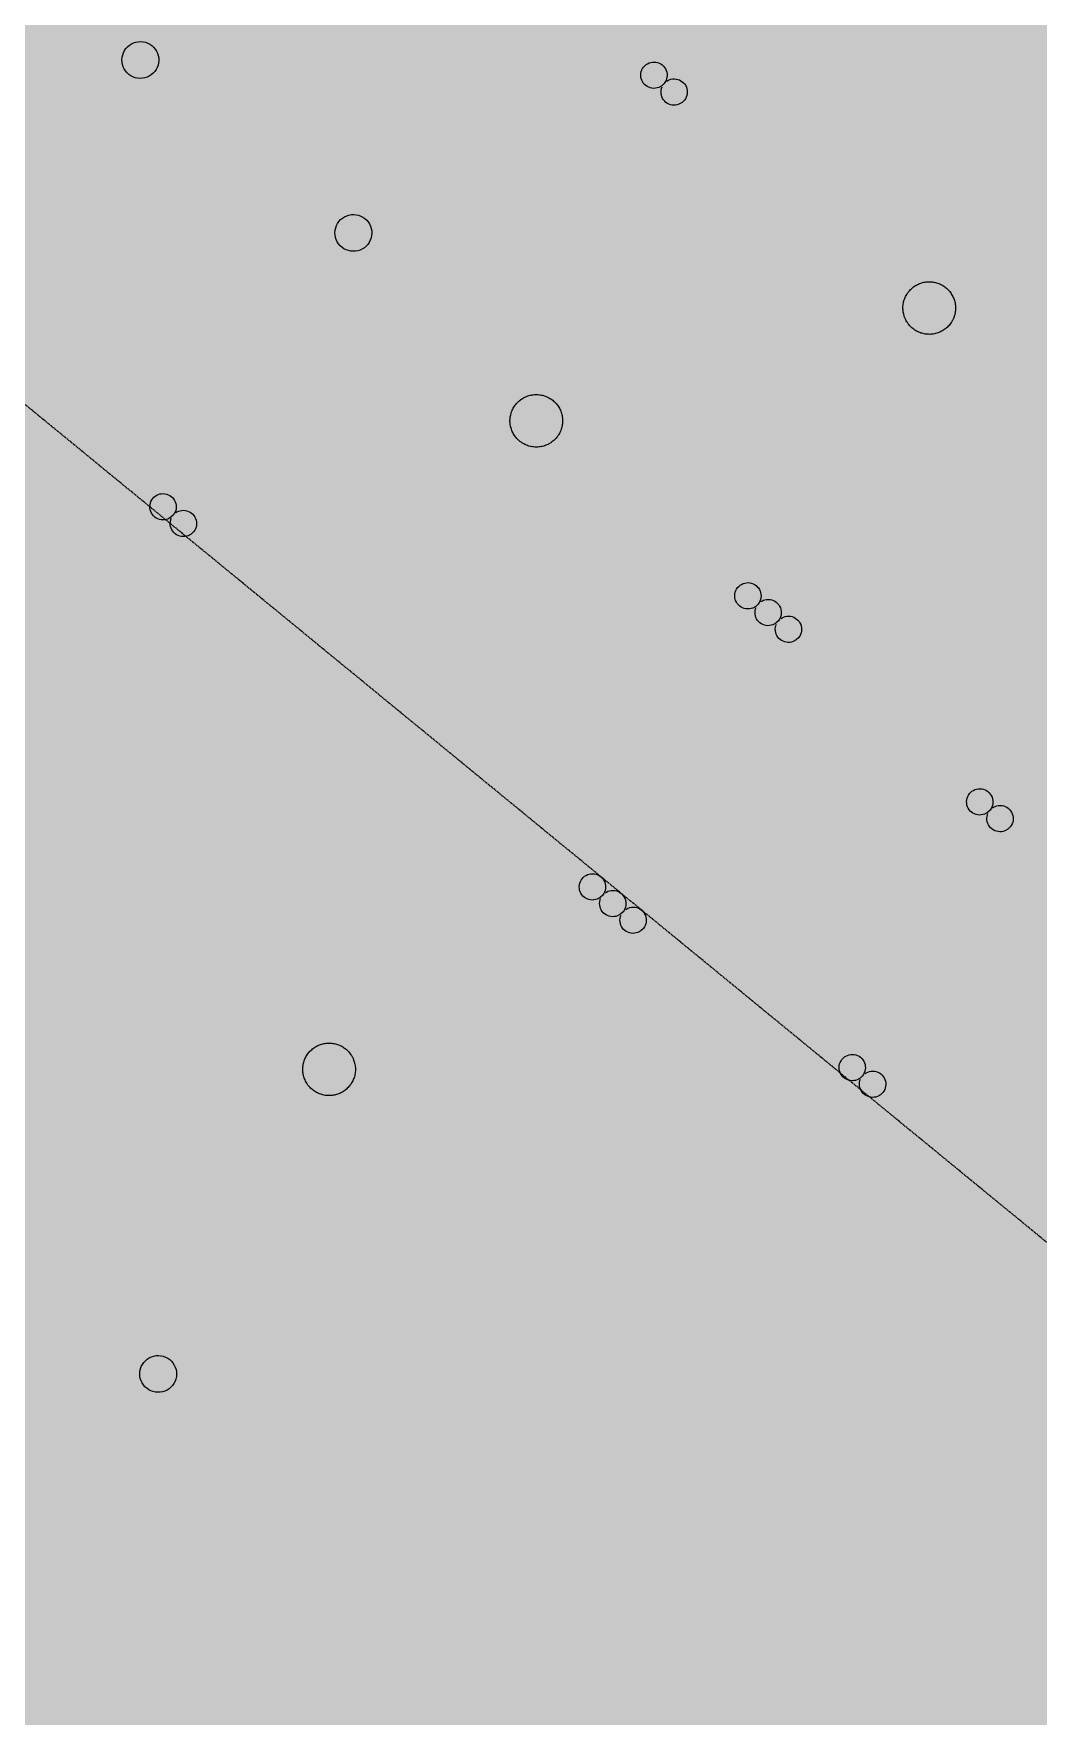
# Model space of a CAD drawing. Header units: millimetres. Extents: x -100577 to 287200, y -212120 to 238461.
# Drawn here: x 53985 to 55893, y 28818 to 32017 of the extents above; entities that cross this region are included whole.
import ezdxf

# ---------------------------------------------------------------- set-up
doc = ezdxf.new("R2010")
doc.units = ezdxf.units.MM
doc.linetypes.add('DASHDOT', pattern=[3.556, 2.54, -0.508, 0, -0.508])
for name, color, linetype, lineweight in [('02_切断（家具）', 8, 'Continuous', 18), ('06_部屋の色', 8, 'Continuous', 0), ('11_見えがかり（家具）', 8, 'Continuous', 9), ('40_通り芯', 1, 'DASHDOT', 9)]:
    doc.layers.add(name, color=color, linetype=linetype, lineweight=lineweight)

msp = doc.modelspace()

# ---------------------------------------------------------------- hatches: boundary and pattern name
at = {"layer": '02_切断（家具）'}
for points in [[(55727.9, 31467.7), (55726.5, 31465.8), (55725.3, 31464.2), (55723.8, 31462.4), (55722.5, 31460.9), (55720.8, 31459.3), (55719.3, 31457.9), (55717.5, 31456.4), (55715.9, 31455.1), (55714, 31453.8), (55712.3, 31452.7), (55710.2, 31451.5), (55708.5, 31450.6), (55706.3, 31449.6), (55704.5, 31448.8), (55702.3, 31448), (55700.4, 31447.4), (55698.1, 31446.8), (55696.2, 31446.3), (55693.8, 31446), (55691.9, 31445.6), (55689.5, 31445.5), (55687.5, 31445.3), (55685.1, 31445.4), (55683.1, 31445.4), (55680.8, 31445.7), (55678.8, 31445.9), (55676.5, 31446.3), (55674.5, 31446.7), (55672.2, 31447.4), (55670.3, 31447.9), (55668.1, 31448.8), (55666.3, 31449.5), (55664.1, 31450.5), (55662.3, 31451.4), (55660.3, 31452.6), (55658.6, 31453.6), (55656.7, 31455), (55655.1, 31456.2), (55653.3, 31457.8), (55651.8, 31459.1), (55650.1, 31460.8), (55648.8, 31462.2), (55647.3, 31464), (55646, 31465.6), (55644.7, 31467.6), (55643.6, 31469.2), (55642.4, 31471.3), (55641.5, 31473), (55640.5, 31475.2), (55639.7, 31477), (55638.9, 31479.2), (55638.3, 31481.1), (55637.7, 31483.4), (55637.2, 31485.4), (55636.8, 31487.7), (55636.5, 31489.7), (55636.4, 31492), (55636.2, 31494), (55636.3, 31496.4), (55636.3, 31498.4), (55636.5, 31500.7), (55636.7, 31502.7), (55637.2, 31505), (55637.6, 31507), (55638.2, 31509.3), (55638.8, 31511.2), (55639.6, 31513.4), (55640.3, 31515.3), (55641.4, 31517.4), (55642.3, 31519.2), (55643.5, 31521.2), (55644.5, 31522.9), (55645.9, 31524.8), (55647.1, 31526.4), (55648.6, 31528.2), (55649.9, 31529.7), (55651.6, 31531.4), (55653.1, 31532.8), (55654.9, 31534.3), (55656.5, 31535.5), (55658.4, 31536.8), (55660.1, 31538), (55662.2, 31539.1), (55663.9, 31540.1), (55666.1, 31541), (55667.9, 31541.8), (55670.1, 31542.6), (55672, 31543.3), (55674.3, 31543.8), (55676.2, 31544.3), (55678.6, 31544.7), (55680.5, 31545), (55682.9, 31545.2), (55684.9, 31545.3), (55687.3, 31545.3), (55689.3, 31545.2), (55691.6, 31545), (55693.6, 31544.8), (55695.9, 31544.3), (55697.9, 31543.9), (55700.2, 31543.3), (55702.1, 31542.7), (55704.3, 31541.9), (55706.1, 31541.2), (55708.3, 31540.1), (55710.1, 31539.3), (55712.1, 31538), (55713.8, 31537), (55715.7, 31535.6), (55717.3, 31534.5), (55719.1, 31532.9), (55720.6, 31531.6), (55722.3, 31529.9), (55723.6, 31528.5), (55725.1, 31526.6), (55726.4, 31525.1), (55727.7, 31523.1), (55728.8, 31521.4), (55730, 31519.4), (55730.9, 31517.6), (55731.9, 31515.5), (55732.7, 31513.6), (55733.5, 31511.4), (55734.1, 31509.5), (55734.7, 31507.2), (55735.2, 31505.3), (55735.6, 31502.9), (55735.9, 31501), (55736, 31498.6), (55736.2, 31496.6), (55736.1, 31494.3), (55736.1, 31492.3), (55735.9, 31489.9), (55735.7, 31487.9), (55735.2, 31485.6), (55734.8, 31483.6), (55734.2, 31481.4), (55733.6, 31479.5), (55732.8, 31477.2), (55732.1, 31475.4), (55731, 31473.2), (55730.1, 31471.5), (55728.9, 31469.4)], [(54981.4, 31253.4), (54979.9, 31251.4), (54978.8, 31249.8), (54977.2, 31248), (54975.9, 31246.5), (54974.2, 31244.9), (54972.8, 31243.5), (54970.9, 31242), (54969.4, 31240.8), (54967.4, 31239.4), (54965.8, 31238.3), (54963.7, 31237.2), (54962, 31236.2), (54959.8, 31235.2), (54958, 31234.4), (54955.7, 31233.6), (54953.9, 31233), (54951.5, 31232.4), (54949.6, 31232), (54947.3, 31231.6), (54945.3, 31231.3), (54942.9, 31231.1), (54941, 31231), (54938.6, 31231), (54936.6, 31231), (54934.2, 31231.3), (54932.3, 31231.5), (54929.9, 31232), (54928, 31232.3), (54925.7, 31233), (54923.8, 31233.5), (54921.6, 31234.4), (54919.7, 31235.1), (54917.6, 31236.1), (54915.8, 31237), (54913.7, 31238.2), (54912.1, 31239.3), (54910.1, 31240.7), (54908.5, 31241.8), (54906.7, 31243.4), (54905.2, 31244.7), (54903.6, 31246.4), (54902.2, 31247.8), (54900.7, 31249.7), (54899.5, 31251.2), (54898.1, 31253.2), (54897, 31254.8), (54895.9, 31256.9), (54894.9, 31258.6), (54893.9, 31260.8), (54893.1, 31262.6), (54892.4, 31264.9), (54891.7, 31266.7), (54891.1, 31269.1), (54890.7, 31271), (54890.3, 31273.4), (54890, 31275.3), (54889.8, 31277.7), (54889.7, 31279.6), (54889.7, 31282), (54889.8, 31284), (54890, 31286.4), (54890.2, 31288.3), (54890.7, 31290.7), (54891, 31292.6), (54891.7, 31294.9), (54892.2, 31296.8), (54893.1, 31299.1), (54893.8, 31300.9), (54894.9, 31303), (54895.7, 31304.8), (54897, 31306.9), (54898, 31308.5), (54899.4, 31310.5), (54900.5, 31312.1), (54902.1, 31313.9), (54903.4, 31315.4), (54905.1, 31317), (54906.5, 31318.4), (54908.4, 31319.9), (54909.9, 31321.1), (54911.9, 31322.5), (54913.5, 31323.6), (54915.6, 31324.7), (54917.3, 31325.7), (54919.5, 31326.7), (54921.3, 31327.5), (54923.6, 31328.3), (54925.5, 31328.9), (54927.8, 31329.5), (54929.7, 31329.9), (54932.1, 31330.3), (54934, 31330.6), (54936.4, 31330.8), (54938.3, 31330.9), (54940.8, 31330.9), (54942.7, 31330.9), (54945.1, 31330.6), (54947.1, 31330.4), (54949.4, 31329.9), (54951.3, 31329.6), (54953.6, 31328.9), (54955.5, 31328.4), (54957.8, 31327.5), (54959.6, 31326.8), (54961.8, 31325.7), (54963.5, 31324.9), (54965.6, 31323.7), (54967.3, 31322.6), (54969.2, 31321.2), (54970.8, 31320.1), (54972.6, 31318.5), (54974.1, 31317.2), (54975.7, 31315.5), (54977.1, 31314.1), (54978.6, 31312.2), (54979.9, 31310.7), (54981.2, 31308.7), (54982.3, 31307.1), (54983.5, 31305), (54984.4, 31303.3), (54985.4, 31301.1), (54986.2, 31299.3), (54987, 31297), (54987.6, 31295.2), (54988.2, 31292.8), (54988.7, 31290.9), (54989, 31288.6), (54989.3, 31286.6), (54989.5, 31284.2), (54989.6, 31282.3), (54989.6, 31279.9), (54989.6, 31277.9), (54989.3, 31275.5), (54989.1, 31273.6), (54988.7, 31271.2), (54988.3, 31269.3), (54987.6, 31267), (54987.1, 31265.1), (54986.2, 31262.8), (54985.5, 31261), (54984.5, 31258.9), (54983.6, 31257.1), (54982.4, 31255)], [(54587.7, 30020.5), (54586.3, 30018.6), (54585.1, 30017), (54583.6, 30015.2), (54582.3, 30013.7), (54580.6, 30012), (54579.1, 30010.6), (54577.3, 30009.1), (54575.7, 30007.9), (54573.8, 30006.6), (54572.1, 30005.5), (54570.1, 30004.3), (54568.3, 30003.3), (54566.1, 30002.4), (54564.3, 30001.6), (54562.1, 30000.8), (54560.2, 30000.1), (54557.9, 29999.6), (54556, 29999.1), (54553.6, 29998.7), (54551.7, 29998.4), (54549.3, 29998.2), (54547.3, 29998.1), (54544.9, 29998.1), (54543, 29998.2), (54540.6, 29998.4), (54538.6, 29998.6), (54536.3, 29999.1), (54534.3, 29999.5), (54532.1, 30000.1), (54530.1, 30000.7), (54527.9, 30001.5), (54526.1, 30002.2), (54523.9, 30003.3), (54522.2, 30004.1), (54520.1, 30005.4), (54518.4, 30006.4), (54516.5, 30007.8), (54514.9, 30009), (54513.1, 30010.5), (54511.6, 30011.8), (54509.9, 30013.5), (54508.6, 30015), (54507.1, 30016.8), (54505.8, 30018.3), (54504.5, 30020.3), (54503.4, 30022), (54502.2, 30024), (54501.3, 30025.8), (54500.3, 30028), (54499.5, 30029.8), (54498.7, 30032), (54498.1, 30033.9), (54497.5, 30036.2), (54497, 30038.1), (54496.6, 30040.5), (54496.3, 30042.4), (54496.2, 30044.8), (54496, 30046.8), (54496.1, 30049.2), (54496.1, 30051.1), (54496.3, 30053.5), (54496.6, 30055.5), (54497, 30057.8), (54497.4, 30059.8), (54498, 30062), (54498.6, 30064), (54499.4, 30066.2), (54500.2, 30068), (54501.2, 30070.2), (54502.1, 30071.9), (54503.3, 30074), (54504.3, 30075.7), (54505.7, 30077.6), (54506.9, 30079.2), (54508.4, 30081), (54509.7, 30082.5), (54511.5, 30084.2), (54512.9, 30085.5), (54514.7, 30087), (54516.3, 30088.3), (54518.2, 30089.6), (54519.9, 30090.7), (54522, 30091.9), (54523.7, 30092.8), (54525.9, 30093.8), (54527.7, 30094.6), (54529.9, 30095.4), (54531.8, 30096), (54534.1, 30096.6), (54536, 30097.1), (54538.4, 30097.5), (54540.3, 30097.8), (54542.7, 30097.9), (54544.7, 30098.1), (54547.1, 30098), (54549.1, 30098), (54551.4, 30097.7), (54553.4, 30097.5), (54555.7, 30097.1), (54557.7, 30096.7), (54560, 30096.1), (54561.9, 30095.5), (54564.1, 30094.7), (54565.9, 30093.9), (54568.1, 30092.9), (54569.9, 30092), (54571.9, 30090.8), (54573.6, 30089.8), (54575.5, 30088.4), (54577.1, 30087.2), (54578.9, 30085.7), (54580.4, 30084.4), (54582.1, 30082.6), (54583.5, 30081.2), (54585, 30079.4), (54586.2, 30077.8), (54587.5, 30075.9), (54588.6, 30074.2), (54589.8, 30072.1), (54590.8, 30070.4), (54591.7, 30068.2), (54592.5, 30066.4), (54593.3, 30064.2), (54593.9, 30062.3), (54594.5, 30060), (54595, 30058.1), (54595.4, 30055.7), (54595.7, 30053.7), (54595.9, 30051.4), (54596, 30049.4), (54596, 30047), (54595.9, 30045), (54595.7, 30042.7), (54595.5, 30040.7), (54595, 30038.4), (54594.6, 30036.4), (54594, 30034.1), (54593.4, 30032.2), (54592.6, 30030), (54591.9, 30028.2), (54590.8, 30026), (54589.9, 30024.2), (54588.7, 30022.2)]]:
    msp.add_hatch(color=8, dxfattribs=at).paths.add_polyline_path(points)
at = {"layer": '06_部屋の色', "true_color": 0xe9dfcf}
for points in [[(51259, 33542.8), (53174.4, 35842.5), (53391.3, 35659.1), (53397.7, 35666.8), (63615.7, 27028.7), (62718.7, 25951.8), (62745.6, 25929.4), (61848.9, 24852.8)], [(50973.3, 27824.3), (50951.2, 27877), (50930.3, 27931.4), (50910.5, 27987.2), (50891.6, 28044.1), (50873.2, 28101.7), (50855.3, 28159.8), (50837.4, 28218.1), (50819.5, 28276.2), (50801.3, 28334), (50782.4, 28391), (50762.8, 28447), (50742.2, 28501.6), (50720.2, 28554.7), (50698.7, 28608.2), (50678.9, 28664.1), (50660.7, 28721.8), (50643.5, 28780.8), (50626.9, 28840.7), (50610.5, 28900.8), (50593.9, 28960.7), (50576.7, 29019.7), (50558.4, 29077.5), (50538.7, 29133.4), (50517.2, 29186.9), (50493.3, 29237.5), (50466.8, 29284.7), (50437.2, 29327.9), (50404, 29366.7), (50366.9, 29400.4), (50327.6, 29431.3), (50288.4, 29462.3), (50285.4, 29464.7), (50388.8, 29595.7), (50680.9, 29963.9), (50778.1, 30085.9), (50973.8, 30331.4), (51267.6, 30698.3), (51562.2, 31064.4), (51857.6, 31429.9), (52153.9, 31794.7), (52451.1, 32158.8), (52650.1, 32401.6), (52749, 32522.2), (53047.9, 32884.9), (53347.5, 33247), (53648, 33608.3), (53949.3, 33968.9), (54251.5, 34328.9), (54554.5, 34688.1), (62496.7, 27973.9), (62209.2, 27633.1), (61922.5, 27291.5), (61636.6, 26949.3), (61351.5, 26606.4), (61067.2, 26262.9), (60783.6, 25918.7), (60692.9, 25808.2), (60689.8, 25804.3), (60500.9, 25573.9), (60218.9, 25228.4), (59937.8, 24882.3), (59657.4, 24535.5), (59377.9, 24188.1), (59099.1, 23840), (58913.4, 23607), (58821.2, 23491.3), (58544.1, 23141.9), (58267.7, 22791.9), (58028.5, 22487.4), (57995.8, 22518.9), (57959.2, 22553.3), (57922.2, 22587.2), (57884.6, 22620.3), (57808.8, 22685.5), (57770.8, 22718.1), (57732.8, 22750.7), (57694.7, 22783.2), (57656.5, 22815.5), (57618.2, 22847.7), (57579.8, 22879.7), (57541.2, 22911.5), (57502.5, 22943.1), (57463.5, 22974.4), (57424.3, 23005.5), (57383.9, 23035), (57341.6, 23062.1), (57297.6, 23087), (57252.2, 23110.1), (57205.5, 23131.7), (57157.9, 23152), (57109.6, 23171.4), (57060.8, 23190.2), (57011.8, 23208.7), (56962.7, 23227.2), (56913.9, 23245.9), (56865.5, 23265.3), (56817.9, 23285.6), (56771.2, 23307.1), (56725.8, 23330.2), (56681.7, 23355.1), (56639.4, 23382.1), (56599, 23411.6), (56561.3, 23444.5), (56526.7, 23481.4), (56494.8, 23521.7), (56465.1, 23565), (56437.5, 23610.7), (56411.4, 23658.5), (56386.4, 23707.7), (56362.3, 23757.9), (56314.9, 23859.4), (56290.8, 23909.8), (56266, 23959.2), (56240.1, 24007.1), (56212.6, 24053.1), (56184.8, 24098.7), (56157.9, 24145.4), (56131.7, 24193), (56105.9, 24241.1), (56080.3, 24289.5), (56054.7, 24337.9), (56028.9, 24386), (56002.6, 24433.5), (55975.7, 24480.1), (55947.8, 24525.6), (55918.8, 24569.7), (55888.4, 24612), (55856.5, 24652.2), (55822.7, 24690.2), (55786.9, 24725.6), (55748.9, 24758.1), (55708.4, 24787.5), (55665.7, 24814.1), (55621, 24838.1), (55574.5, 24859.8), (55526.3, 24879.4), (55476.7, 24897.2), (55426, 24913.5), (55374.2, 24928.5), (55321.6, 24942.5), (55268.4, 24955.7), (55214.8, 24968.4), (55161.1, 24980.9), (55107.3, 24993.3), (55053.8, 25006.1), (55000.7, 25019.4), (54948.2, 25033.5), (54896.6, 25048.7), (54846, 25065.2), (54795.4, 25081.8), (54743.9, 25097.1), (54691.6, 25111.4), (54638.7, 25125.1), (54585.5, 25138.3), (54532.2, 25151.3), (54478.9, 25164.4), (54426, 25178), (54373.6, 25192.2), (54321.9, 25207.3), (54271.2, 25223.6), (54221.6, 25241.4), (54173.4, 25260.9), (54126.7, 25282.5), (54081.9, 25306.4), (54039.1, 25332.8), (53998.5, 25362.1), (53960.4, 25394.5), (53924.6, 25429.9), (53890.9, 25467.9), (53859, 25508.3), (53828.7, 25550.7), (53799.8, 25594.8), (53771.9, 25640.3), (53744.9, 25686.8), (53718.4, 25734), (53692.2, 25781.7), (53666.2, 25829.5), (53639.9, 25877.1), (53613.3, 25924.1), (53585.9, 25970.2), (53557.6, 26015.1), (53528.1, 26058.6), (53497.2, 26100.2), (53464.6, 26139.6), (53430.1, 26176.6), (53394.4, 26212.2), (53358.7, 26247.6), (53322.9, 26283), (53287.1, 26318.3), (53251, 26353.4), (53214.9, 26388.3), (53178.6, 26423.1), (53142.1, 26457.6), (53105.5, 26491.9), (53068.6, 26525.9), (53031.5, 26559.6), (52994.2, 26593.1), (52956.6, 26626.2), (52918.8, 26658.9), (52880.6, 26691.3), (52842.2, 26723.3), (52803.4, 26754.8), (52764.2, 26785.9), (52723, 26814.4), (52678.3, 26838.4), (52630.5, 26858.5), (52580.2, 26875.3), (52527.7, 26889.4), (52473.6, 26901.4), (52418.2, 26911.9), (52362.1, 26921.4), (52305.7, 26930.5), (52249.5, 26939.9), (52194, 26950), (52139.5, 26961.6), (52086.6, 26975.2), (52035.7, 26991.3), (51987.3, 27010.6), (51941.8, 27033.7), (51898.1, 27058.9), (51854.4, 27084.3), (51810.9, 27109.8), (51767.5, 27135.5), (51724.3, 27161.4), (51681.2, 27187.5), (51638.4, 27213.9), (51595.7, 27240.5), (51553.3, 27267.5), (51511.1, 27294.7), (51469.2, 27322.3), (51427.6, 27350.2), (51386.3, 27378.6), (51345.2, 27407.3), (51304.6, 27436.4), (51264.2, 27466), (51224.3, 27496.1), (51184.7, 27526.6), (51146.9, 27559.4), (51111.9, 27595.9), (51079.8, 27635.9), (51050, 27679), (51022.5, 27725), (50997, 27773.5)], [(60059.6, 22695.2), (49371.1, 31207.6), (51259, 33542.8), (61821.8, 24875), (60940.7, 23785.1), (60967.9, 23763.1), (60087, 22673.4)]]:
    msp.add_hatch(color=8, dxfattribs=at).paths.add_polyline_path(points)

# ---------------------------------------------------------------- linework, layer by layer
at = {"layer": '02_切断（家具）'}
for points in [[(55727.9, 31467.7), (55726.5, 31465.8), (55725.3, 31464.2), (55723.8, 31462.4), (55722.5, 31460.9), (55720.8, 31459.3), (55719.3, 31457.9), (55717.5, 31456.4), (55715.9, 31455.1), (55714, 31453.8), (55712.3, 31452.7), (55710.2, 31451.5), (55708.5, 31450.6), (55706.3, 31449.6), (55704.5, 31448.8), (55702.3, 31448), (55700.4, 31447.4), (55698.1, 31446.8), (55696.2, 31446.3), (55693.8, 31446), (55691.9, 31445.6), (55689.5, 31445.5), (55687.5, 31445.3), (55685.1, 31445.4), (55683.1, 31445.4), (55680.8, 31445.7), (55678.8, 31445.9), (55676.5, 31446.3), (55674.5, 31446.7), (55672.2, 31447.4), (55670.3, 31447.9), (55668.1, 31448.8), (55666.3, 31449.5), (55664.1, 31450.5), (55662.3, 31451.4), (55660.3, 31452.6), (55658.6, 31453.6), (55656.7, 31455), (55655.1, 31456.2), (55653.3, 31457.8), (55651.8, 31459.1), (55650.1, 31460.8), (55648.8, 31462.2), (55647.3, 31464), (55646, 31465.6), (55644.7, 31467.6), (55643.6, 31469.2), (55642.4, 31471.3), (55641.5, 31473), (55640.5, 31475.2), (55639.7, 31477), (55638.9, 31479.2), (55638.3, 31481.1), (55637.7, 31483.4), (55637.2, 31485.4), (55636.8, 31487.7), (55636.5, 31489.7), (55636.4, 31492), (55636.2, 31494), (55636.3, 31496.4), (55636.3, 31498.4), (55636.5, 31500.7), (55636.7, 31502.7), (55637.2, 31505), (55637.6, 31507), (55638.2, 31509.3), (55638.8, 31511.2), (55639.6, 31513.4), (55640.3, 31515.3), (55641.4, 31517.4), (55642.3, 31519.2), (55643.5, 31521.2), (55644.5, 31522.9), (55645.9, 31524.8), (55647.1, 31526.4), (55648.6, 31528.2), (55649.9, 31529.7), (55651.6, 31531.4), (55653.1, 31532.8), (55654.9, 31534.3), (55656.5, 31535.5), (55658.4, 31536.8), (55660.1, 31538), (55662.2, 31539.1), (55663.9, 31540.1), (55666.1, 31541), (55667.9, 31541.8), (55670.1, 31542.6), (55672, 31543.3), (55674.3, 31543.8), (55676.2, 31544.3), (55678.6, 31544.7), (55680.5, 31545), (55682.9, 31545.2), (55684.9, 31545.3), (55687.3, 31545.3), (55689.3, 31545.2), (55691.6, 31545), (55693.6, 31544.8), (55695.9, 31544.3), (55697.9, 31543.9), (55700.2, 31543.3), (55702.1, 31542.7), (55704.3, 31541.9), (55706.1, 31541.2), (55708.3, 31540.1), (55710.1, 31539.3), (55712.1, 31538), (55713.8, 31537), (55715.7, 31535.6), (55717.3, 31534.5), (55719.1, 31532.9), (55720.6, 31531.6), (55722.3, 31529.9), (55723.6, 31528.5), (55725.1, 31526.6), (55726.4, 31525.1), (55727.7, 31523.1), (55728.8, 31521.4), (55730, 31519.4), (55730.9, 31517.6), (55731.9, 31515.5), (55732.7, 31513.6), (55733.5, 31511.4), (55734.1, 31509.5), (55734.7, 31507.2), (55735.2, 31505.3), (55735.6, 31502.9), (55735.9, 31501), (55736, 31498.6), (55736.2, 31496.6), (55736.1, 31494.3), (55736.1, 31492.3), (55735.9, 31489.9), (55735.7, 31487.9), (55735.2, 31485.6), (55734.8, 31483.6), (55734.2, 31481.4), (55733.6, 31479.5), (55732.8, 31477.2), (55732.1, 31475.4), (55731, 31473.2), (55730.1, 31471.5), (55728.9, 31469.4), (55727.9, 31467.7)], [(54981.4, 31253.4), (54979.9, 31251.4), (54978.8, 31249.8), (54977.2, 31248), (54975.9, 31246.5), (54974.2, 31244.9), (54972.8, 31243.5), (54970.9, 31242), (54969.4, 31240.8), (54967.4, 31239.4), (54965.8, 31238.3), (54963.7, 31237.2), (54962, 31236.2), (54959.8, 31235.2), (54958, 31234.4), (54955.7, 31233.6), (54953.9, 31233), (54951.5, 31232.4), (54949.6, 31232), (54947.3, 31231.6), (54945.3, 31231.3), (54942.9, 31231.1), (54941, 31231), (54938.6, 31231), (54936.6, 31231), (54934.2, 31231.3), (54932.3, 31231.5), (54929.9, 31232), (54928, 31232.3), (54925.7, 31233), (54923.8, 31233.5), (54921.6, 31234.4), (54919.7, 31235.1), (54917.6, 31236.1), (54915.8, 31237), (54913.7, 31238.2), (54912.1, 31239.3), (54910.1, 31240.7), (54908.5, 31241.8), (54906.7, 31243.4), (54905.2, 31244.7), (54903.6, 31246.4), (54902.2, 31247.8), (54900.7, 31249.7), (54899.5, 31251.2), (54898.1, 31253.2), (54897, 31254.8), (54895.9, 31256.9), (54894.9, 31258.6), (54893.9, 31260.8), (54893.1, 31262.6), (54892.4, 31264.9), (54891.7, 31266.7), (54891.1, 31269.1), (54890.7, 31271), (54890.3, 31273.4), (54890, 31275.3), (54889.8, 31277.7), (54889.7, 31279.6), (54889.7, 31282), (54889.8, 31284), (54890, 31286.4), (54890.2, 31288.3), (54890.7, 31290.7), (54891, 31292.6), (54891.7, 31294.9), (54892.2, 31296.8), (54893.1, 31299.1), (54893.8, 31300.9), (54894.9, 31303), (54895.7, 31304.8), (54897, 31306.9), (54898, 31308.5), (54899.4, 31310.5), (54900.5, 31312.1), (54902.1, 31313.9), (54903.4, 31315.4), (54905.1, 31317), (54906.5, 31318.4), (54908.4, 31319.9), (54909.9, 31321.1), (54911.9, 31322.5), (54913.5, 31323.6), (54915.6, 31324.7), (54917.3, 31325.7), (54919.5, 31326.7), (54921.3, 31327.5), (54923.6, 31328.3), (54925.5, 31328.9), (54927.8, 31329.5), (54929.7, 31329.9), (54932.1, 31330.3), (54934, 31330.6), (54936.4, 31330.8), (54938.3, 31330.9), (54940.8, 31330.9), (54942.7, 31330.9), (54945.1, 31330.6), (54947.1, 31330.4), (54949.4, 31329.9), (54951.3, 31329.6), (54953.6, 31328.9), (54955.5, 31328.4), (54957.8, 31327.5), (54959.6, 31326.8), (54961.8, 31325.7), (54963.5, 31324.9), (54965.6, 31323.7), (54967.3, 31322.6), (54969.2, 31321.2), (54970.8, 31320.1), (54972.6, 31318.5), (54974.1, 31317.2), (54975.7, 31315.5), (54977.1, 31314.1), (54978.6, 31312.2), (54979.9, 31310.7), (54981.2, 31308.7), (54982.3, 31307.1), (54983.5, 31305), (54984.4, 31303.3), (54985.4, 31301.1), (54986.2, 31299.3), (54987, 31297), (54987.6, 31295.2), (54988.2, 31292.8), (54988.7, 31290.9), (54989, 31288.6), (54989.3, 31286.6), (54989.5, 31284.2), (54989.6, 31282.3), (54989.6, 31279.9), (54989.6, 31277.9), (54989.3, 31275.5), (54989.1, 31273.6), (54988.7, 31271.2), (54988.3, 31269.3), (54987.6, 31267), (54987.1, 31265.1), (54986.2, 31262.8), (54985.5, 31261), (54984.5, 31258.9), (54983.6, 31257.1), (54982.4, 31255), (54981.4, 31253.4)], [(54587.7, 30020.5), (54586.3, 30018.6), (54585.1, 30017), (54583.6, 30015.2), (54582.3, 30013.7), (54580.6, 30012), (54579.1, 30010.6), (54577.3, 30009.1), (54575.7, 30007.9), (54573.8, 30006.6), (54572.1, 30005.5), (54570.1, 30004.3), (54568.3, 30003.3), (54566.1, 30002.4), (54564.3, 30001.6), (54562.1, 30000.8), (54560.2, 30000.1), (54557.9, 29999.6), (54556, 29999.1), (54553.6, 29998.7), (54551.7, 29998.4), (54549.3, 29998.2), (54547.3, 29998.1), (54544.9, 29998.1), (54543, 29998.2), (54540.6, 29998.4), (54538.6, 29998.6), (54536.3, 29999.1), (54534.3, 29999.5), (54532.1, 30000.1), (54530.1, 30000.7), (54527.9, 30001.5), (54526.1, 30002.2), (54523.9, 30003.3), (54522.2, 30004.1), (54520.1, 30005.4), (54518.4, 30006.4), (54516.5, 30007.8), (54514.9, 30009), (54513.1, 30010.5), (54511.6, 30011.8), (54509.9, 30013.5), (54508.6, 30015), (54507.1, 30016.8), (54505.8, 30018.3), (54504.5, 30020.3), (54503.4, 30022), (54502.2, 30024), (54501.3, 30025.8), (54500.3, 30028), (54499.5, 30029.8), (54498.7, 30032), (54498.1, 30033.9), (54497.5, 30036.2), (54497, 30038.1), (54496.6, 30040.5), (54496.3, 30042.4), (54496.2, 30044.8), (54496, 30046.8), (54496.1, 30049.2), (54496.1, 30051.1), (54496.3, 30053.5), (54496.6, 30055.5), (54497, 30057.8), (54497.4, 30059.8), (54498, 30062), (54498.6, 30064), (54499.4, 30066.2), (54500.2, 30068), (54501.2, 30070.2), (54502.1, 30071.9), (54503.3, 30074), (54504.3, 30075.7), (54505.7, 30077.6), (54506.9, 30079.2), (54508.4, 30081), (54509.7, 30082.5), (54511.5, 30084.2), (54512.9, 30085.5), (54514.7, 30087), (54516.3, 30088.3), (54518.2, 30089.6), (54519.9, 30090.7), (54522, 30091.9), (54523.7, 30092.8), (54525.9, 30093.8), (54527.7, 30094.6), (54529.9, 30095.4), (54531.8, 30096), (54534.1, 30096.6), (54536, 30097.1), (54538.4, 30097.5), (54540.3, 30097.8), (54542.7, 30097.9), (54544.7, 30098.1), (54547.1, 30098), (54549.1, 30098), (54551.4, 30097.7), (54553.4, 30097.5), (54555.7, 30097.1), (54557.7, 30096.7), (54560, 30096.1), (54561.9, 30095.5), (54564.1, 30094.7), (54565.9, 30093.9), (54568.1, 30092.9), (54569.9, 30092), (54571.9, 30090.8), (54573.6, 30089.8), (54575.5, 30088.4), (54577.1, 30087.2), (54578.9, 30085.7), (54580.4, 30084.4), (54582.1, 30082.6), (54583.5, 30081.2), (54585, 30079.4), (54586.2, 30077.8), (54587.5, 30075.9), (54588.6, 30074.2), (54589.8, 30072.1), (54590.8, 30070.4), (54591.7, 30068.2), (54592.5, 30066.4), (54593.3, 30064.2), (54593.9, 30062.3), (54594.5, 30060), (54595, 30058.1), (54595.4, 30055.7), (54595.7, 30053.7), (54595.9, 30051.4), (54596, 30049.4), (54596, 30047), (54595.9, 30045), (54595.7, 30042.7), (54595.5, 30040.7), (54595, 30038.4), (54594.6, 30036.4), (54594, 30034.1), (54593.4, 30032.2), (54592.6, 30030), (54591.9, 30028.2), (54590.8, 30026), (54589.9, 30024.2), (54588.7, 30022.2), (54587.7, 30020.5)]]:
    msp.add_lwpolyline(points, dxfattribs=at)
at = {"layer": '11_見えがかり（家具）'}
for points in [[(54157.4, 31984.9), (54160, 31988.6), (54163.1, 31992), (54166.6, 31995), (54170.4, 31997.5), (54174.6, 31999.4), (54178.9, 32000.8), (54183.4, 32001.6), (54188, 32001.8), (54192.6, 32001.5), (54197.1, 32000.5), (54201.4, 31998.9), (54205.4, 31996.8), (54209.2, 31994.2), (54212.6, 31991.2), (54215.5, 31987.7), (54218, 31983.8), (54220, 31979.7), (54221.4, 31975.3), (54222.2, 31970.8), (54222.4, 31966.2), (54222, 31961.7), (54221.1, 31957.2), (54219.5, 31952.9), (54217.4, 31948.8), (54214.8, 31945.1), (54211.7, 31941.7), (54208.2, 31938.7), (54204.4, 31936.2), (54200.2, 31934.3), (54195.9, 31932.9), (54191.4, 31932.1), (54186.8, 31931.9), (54182.2, 31932.2), (54177.8, 31933.2), (54173.4, 31934.7), (54169.4, 31936.8), (54165.6, 31939.5), (54162.2, 31942.5), (54159.3, 31946), (54156.8, 31949.9), (54154.8, 31954), (54153.4, 31958.4), (54152.6, 31962.9), (54152.4, 31967.5), (54152.8, 31972), (54153.8, 31976.5), (54155.3, 31980.8), (54157.4, 31984.9)], [(55139.1, 31944.8), (55140.2, 31947.9), (55141.7, 31950.8), (55143.6, 31953.5), (55145.8, 31955.9), (55148.3, 31958.1), (55151, 31959.8), (55154, 31961.2), (55157.1, 31962.2), (55160.3, 31962.8), (55163.6, 31963), (55166.8, 31962.7), (55170, 31962), (55173.1, 31960.9), (55176, 31959.4), (55178.7, 31957.5), (55181.1, 31955.3), (55183.2, 31952.8), (55185, 31950.1), (55186.4, 31947.1), (55187.4, 31944), (55188, 31940.8), (55188.1, 31937.5), (55187.9, 31934.3), (55187.2, 31931.1), (55186.1, 31928), (55184.6, 31925.1), (55182.7, 31922.4), (55178, 31917.9), (55172.3, 31914.7), (55169.2, 31913.7), (55166, 31913.1), (55162.7, 31913), (55159.4, 31913.2), (55156.2, 31913.9), (55153.2, 31915), (55150.3, 31916.5), (55147.6, 31918.4), (55145.2, 31920.6), (55143, 31923.1), (55141.3, 31925.8), (55139.9, 31928.8), (55138.9, 31931.9), (55138.3, 31935.1), (55138.1, 31938.4), (55138.4, 31941.7), (55139.1, 31944.8)], [(55187.6, 31926.7), (55189.5, 31927.8), (55192.4, 31929.2), (55195.5, 31930.2), (55198.8, 31930.8), (55202, 31931), (55205.3, 31930.7), (55208.5, 31930), (55211.6, 31928.9), (55214.5, 31927.4), (55217.1, 31925.5), (55219.6, 31923.3), (55221.7, 31920.8), (55223.5, 31918.1), (55224.8, 31915.1), (55225.8, 31912), (55226.4, 31908.8), (55226.6, 31905.5), (55226.3, 31902.3), (55225.6, 31899.1), (55224.5, 31896), (55223, 31893.1), (55221.1, 31890.4), (55216.5, 31885.9), (55210.7, 31882.7), (55207.6, 31881.7), (55204.4, 31881.1), (55201.1, 31881), (55197.9, 31881.2), (55194.7, 31881.9), (55191.6, 31883), (55188.7, 31884.5), (55186, 31886.4), (55183.6, 31888.6), (55181.5, 31891.1), (55179.7, 31893.9), (55178.3, 31896.8), (55177.3, 31899.9), (55176.7, 31903.1), (55176.6, 31906.4), (55176.9, 31909.7), (55177.6, 31912.9)], [(55177.6, 31912.9), (55178.7, 31915.9)], [(54562.2, 31656.2), (54564.8, 31660), (54567.9, 31663.4), (54571.4, 31666.3), (54575.3, 31668.8), (54579.4, 31670.8), (54583.8, 31672.2), (54588.3, 31673), (54592.8, 31673.2), (54597.4, 31672.8), (54601.9, 31671.8), (54606.2, 31670.3), (54610.2, 31668.2), (54614, 31665.6), (54617.4, 31662.5), (54620.4, 31659), (54622.8, 31655.2), (54624.8, 31651), (54626.2, 31646.7), (54627, 31642.2), (54627.2, 31637.6), (54626.8, 31633), (54625.9, 31628.6), (54624.3, 31624.2), (54622.2, 31620.2), (54619.6, 31616.4), (54616.5, 31613), (54613, 31610.1), (54609.2, 31607.6), (54605, 31605.6), (54600.7, 31604.2), (54596.2, 31603.4), (54591.6, 31603.2), (54587, 31603.6), (54582.6, 31604.6), (54578.3, 31606.1), (54574.2, 31608.2), (54570.4, 31610.8), (54567, 31613.9), (54564.1, 31617.4), (54561.6, 31621.2), (54559.7, 31625.4), (54558.3, 31629.7), (54557.4, 31634.2), (54557.2, 31638.8), (54557.6, 31643.4), (54558.6, 31647.8), (54560.1, 31652.2), (54562.2, 31656.2)], [(54206.5, 31124.5), (54207.6, 31127.6), (54209.1, 31130.5), (54210.9, 31133.2), (54213.1, 31135.6), (54215.6, 31137.7), (54218.4, 31139.5), (54221.3, 31140.9), (54224.5, 31141.9), (54227.7, 31142.4), (54230.9, 31142.6), (54234.2, 31142.3), (54237.4, 31141.6), (54240.5, 31140.5), (54243.4, 31139), (54246.1, 31137.2), (54248.5, 31135), (54250.6, 31132.5), (54252.4, 31129.7), (54253.8, 31126.8), (54254.8, 31123.6), (54255.3, 31120.4), (54255.5, 31117.2), (54255.2, 31113.9), (54254.5, 31110.7), (54253.4, 31107.6), (54251.9, 31104.7), (54250.1, 31102), (54245.4, 31097.5), (54239.7, 31094.3), (54236.6, 31093.3), (54233.3, 31092.8), (54230.1, 31092.6), (54226.8, 31092.9), (54223.6, 31093.6), (54220.5, 31094.7), (54217.6, 31096.2), (54214.9, 31098), (54212.5, 31100.2), (54210.4, 31102.7), (54208.6, 31105.5), (54207.2, 31108.4), (54206.2, 31111.5), (54205.7, 31114.8), (54205.5, 31118), (54205.8, 31121.3), (54206.5, 31124.5)], [(54255.1, 31106.5), (54257, 31107.7), (54260, 31109.1), (54263.1, 31110.1), (54266.3, 31110.7), (54269.6, 31110.8), (54272.8, 31110.6), (54276, 31109.9), (54279.1, 31108.8), (54282, 31107.3), (54284.7, 31105.4), (54287.1, 31103.2), (54289.2, 31100.7), (54291, 31098), (54292.4, 31095), (54293.4, 31091.9), (54294, 31088.7), (54294.1, 31085.4), (54293.9, 31082.2), (54293.2, 31079), (54292.1, 31075.9), (54290.6, 31073), (54288.7, 31070.3), (54284, 31065.7), (54278.3, 31062.6), (54275.2, 31061.6), (54272, 31061), (54268.7, 31060.8), (54265.4, 31061.1), (54262.2, 31061.8), (54259.2, 31062.9), (54256.3, 31064.4), (54253.6, 31066.3), (54251.2, 31068.5), (54249, 31071), (54247.3, 31073.7), (54245.9, 31076.7), (54244.9, 31079.8), (54244.3, 31083), (54244.1, 31086.3), (54244.4, 31089.5), (54245.1, 31092.7)], [(54245.1, 31092.7), (54246.1, 31095.6)], [(55317.6, 30955.2), (55318.7, 30958.2), (55320.2, 30961.2), (55322.1, 30963.8), (55324.3, 30966.3), (55326.8, 30968.4), (55329.5, 30970.1), (55332.5, 30971.5), (55335.6, 30972.5), (55338.8, 30973.1), (55342.1, 30973.3), (55345.4, 30973), (55348.5, 30972.3), (55351.6, 30971.2), (55354.5, 30969.7), (55357.2, 30967.8), (55359.6, 30965.6), (55361.8, 30963.2), (55363.5, 30960.4), (55364.9, 30957.4), (55365.9, 30954.3), (55366.5, 30951.1), (55366.7, 30947.8), (55366.4, 30944.6), (55365.7, 30941.4), (55364.6, 30938.3), (55363.1, 30935.4), (55361.2, 30932.7), (55356.5, 30928.2), (55350.8, 30925), (55347.7, 30924), (55344.5, 30923.4), (55341.2, 30923.3), (55338, 30923.6), (55334.8, 30924.2), (55331.7, 30925.4), (55328.8, 30926.9), (55326.1, 30928.7), (55323.7, 30930.9), (55321.6, 30933.4), (55319.8, 30936.2), (55318.4, 30939.1), (55317.4, 30942.2), (55316.8, 30945.4), (55316.7, 30948.7), (55316.9, 30952), (55317.6, 30955.2)], [(55366.3, 30937.3), (55368, 30938.4), (55371, 30939.8), (55374.1, 30940.8), (55377.3, 30941.4), (55380.6, 30941.5), (55383.8, 30941.2), (55387, 30940.5), (55390.1, 30939.4), (55393, 30937.9), (55395.7, 30936.1), (55398.1, 30933.9), (55400.2, 30931.4), (55402, 30928.6), (55403.4, 30925.7), (55404.4, 30922.6), (55405, 30919.3), (55405.1, 30916.1), (55404.9, 30912.8), (55404.2, 30909.6), (55403.1, 30906.5), (55401.6, 30903.6), (55399.7, 30900.9), (55395, 30896.4), (55389.3, 30893.3), (55386.2, 30892.3), (55383, 30891.7), (55379.7, 30891.5), (55376.5, 30891.8), (55373.3, 30892.5), (55370.2, 30893.6), (55367.3, 30895.1), (55364.6, 30896.9), (55362.2, 30899.1), (55360.1, 30901.6), (55358.3, 30904.4), (55356.9, 30907.3), (55355.9, 30910.5), (55355.3, 30913.7), (55355.2, 30916.9), (55355.4, 30920.2), (55356.1, 30923.4)], [(55356.1, 30923.4), (55357.1, 30926.2)], [(55404.7, 30905.3), (55406.6, 30906.5), (55409.6, 30907.9), (55412.7, 30908.9), (55415.9, 30909.5), (55419.2, 30909.7), (55422.4, 30909.4), (55425.6, 30908.7), (55428.7, 30907.6), (55431.6, 30906.1), (55434.3, 30904.2), (55436.7, 30902), (55438.8, 30899.6), (55440.6, 30896.8), (55442, 30893.8), (55443, 30890.7), (55443.6, 30887.5), (55443.7, 30884.2), (55443.4, 30881), (55442.8, 30877.8), (55441.6, 30874.7), (55440.1, 30871.8), (55438.3, 30869.1), (55433.6, 30864.6), (55427.9, 30861.4), (55424.8, 30860.4), (55421.6, 30859.8), (55418.3, 30859.7), (55415, 30860), (55411.8, 30860.7), (55408.8, 30861.8), (55405.8, 30863.3), (55403.2, 30865.1), (55400.7, 30867.3), (55398.6, 30869.8), (55396.9, 30872.6), (55395.5, 30875.5), (55394.5, 30878.6), (55393.9, 30881.9), (55393.7, 30885.1), (55394, 30888.4), (55394.7, 30891.6)], [(55394.7, 30891.6), (55395.8, 30894.5)], [(55758.2, 30563.5), (55759.3, 30566.6), (55760.8, 30569.5), (55762.6, 30572.2), (55764.8, 30574.6), (55767.3, 30576.7), (55770.1, 30578.5), (55773, 30579.9), (55776.1, 30580.8), (55779.4, 30581.4), (55782.6, 30581.6), (55785.9, 30581.3), (55789.1, 30580.6), (55792.2, 30579.5), (55795.1, 30578), (55797.8, 30576.2), (55800.2, 30574), (55802.3, 30571.5), (55804.1, 30568.7), (55805.5, 30565.8), (55806.5, 30562.6), (55807, 30559.4), (55807.2, 30556.2), (55806.9, 30552.9), (55806.2, 30549.7), (55805.1, 30546.6), (55803.6, 30543.7), (55801.8, 30541), (55797.1, 30536.5), (55791.4, 30533.3), (55788.2, 30532.3), (55785, 30531.8), (55781.8, 30531.6), (55778.5, 30531.9), (55775.3, 30532.6), (55772.2, 30533.7), (55769.3, 30535.2), (55766.6, 30537), (55764.2, 30539.2), (55762.1, 30541.7), (55760.3, 30544.5), (55758.9, 30547.4), (55757.9, 30550.5), (55757.4, 30553.8), (55757.2, 30557), (55757.5, 30560.3), (55758.2, 30563.5)], [(55806.7, 30545.4), (55808.6, 30546.6), (55811.6, 30548), (55814.7, 30549), (55817.9, 30549.6), (55821.2, 30549.8), (55824.5, 30549.5), (55827.7, 30548.8), (55830.7, 30547.7), (55833.6, 30546.2), (55836.3, 30544.3), (55838.7, 30542.1), (55840.9, 30539.6), (55842.6, 30536.9), (55844, 30533.9), (55845, 30530.8), (55845.6, 30527.6), (55845.8, 30524.3), (55845.5, 30521.1), (55844.8, 30517.9), (55843.7, 30514.8), (55842.2, 30511.9), (55840.3, 30509.2), (55835.6, 30504.7), (55829.9, 30501.5), (55826.8, 30500.5), (55823.6, 30499.9), (55820.3, 30499.8), (55817.1, 30500), (55813.9, 30500.7), (55810.8, 30501.8), (55807.9, 30503.3), (55805.2, 30505.2), (55802.8, 30507.4), (55800.7, 30509.9), (55798.9, 30512.6), (55797.5, 30515.6), (55796.5, 30518.7), (55795.9, 30521.9), (55795.8, 30525.2), (55796, 30528.5), (55796.7, 30531.7)], [(55796.7, 30531.7), (55797.8, 30534.6)], [(55022.3, 30401.8), (55023.4, 30404.9), (55024.9, 30407.8), (55026.7, 30410.5), (55028.9, 30412.9), (55031.4, 30415.1), (55034.2, 30416.8), (55037.1, 30418.2), (55040.3, 30419.2), (55043.5, 30419.8), (55046.7, 30420), (55050, 30419.7), (55053.2, 30419), (55056.3, 30417.9), (55059.2, 30416.4), (55061.9, 30414.5), (55064.3, 30412.3), (55066.4, 30409.8), (55068.2, 30407.1), (55069.6, 30404.1), (55070.6, 30401), (55071.1, 30397.8), (55071.3, 30394.5), (55071, 30391.3), (55070.3, 30388.1), (55069.2, 30385), (55067.7, 30382.1), (55065.9, 30379.4), (55061.2, 30374.9), (55055.5, 30371.7), (55052.3, 30370.7), (55049.1, 30370.1), (55045.9, 30370), (55042.6, 30370.2), (55039.4, 30370.9), (55036.3, 30372), (55033.4, 30373.5), (55030.7, 30375.4), (55028.3, 30377.6), (55026.2, 30380.1), (55024.4, 30382.8), (55023, 30385.8), (55022, 30388.9), (55021.5, 30392.1), (55021.3, 30395.4), (55021.6, 30398.7), (55022.3, 30401.8)], [(55070.9, 30383.8), (55072.8, 30385.1), (55075.8, 30386.5), (55078.9, 30387.5), (55082.1, 30388), (55085.4, 30388.2), (55088.6, 30387.9), (55091.8, 30387.2), (55094.9, 30386.1), (55097.8, 30384.6), (55100.5, 30382.8), (55102.9, 30380.6), (55105, 30378.1), (55106.8, 30375.3), (55108.2, 30372.4), (55109.2, 30369.3), (55109.8, 30366), (55109.9, 30362.8), (55109.7, 30359.5), (55109, 30356.3), (55107.9, 30353.2), (55106.4, 30350.3), (55104.5, 30347.6), (55099.8, 30343.1), (55094.1, 30339.9), (55091, 30338.9), (55087.8, 30338.4), (55084.5, 30338.2), (55081.2, 30338.5), (55078, 30339.2), (55075, 30340.3), (55072.1, 30341.8), (55069.4, 30343.6), (55066.9, 30345.8), (55064.8, 30348.3), (55063.1, 30351.1), (55061.7, 30354), (55060.7, 30357.2), (55060.1, 30360.4), (55059.9, 30363.6), (55060.2, 30366.9), (55060.9, 30370.1)], [(55060.9, 30370.1), (55061.9, 30373)], [(55109.5, 30352.1), (55111.5, 30353.4), (55114.5, 30354.8), (55117.6, 30355.8), (55120.8, 30356.4), (55124.1, 30356.5), (55127.3, 30356.3), (55130.5, 30355.6), (55133.6, 30354.5), (55136.5, 30353), (55139.2, 30351.1), (55141.6, 30348.9), (55143.7, 30346.4), (55145.5, 30343.7), (55146.9, 30340.7), (55147.9, 30337.6), (55148.5, 30334.4), (55148.6, 30331.1), (55148.4, 30327.8), (55147.7, 30324.6), (55146.6, 30321.6), (55145.1, 30318.7), (55143.2, 30316), (55138.5, 30311.4), (55132.8, 30308.3), (55129.7, 30307.3), (55126.5, 30306.7), (55123.2, 30306.5), (55119.9, 30306.8), (55116.7, 30307.5), (55113.7, 30308.6), (55110.7, 30310.1), (55108.1, 30312), (55105.6, 30314.2), (55103.5, 30316.7), (55101.8, 30319.4), (55100.4, 30322.4), (55099.4, 30325.5), (55098.8, 30328.7), (55098.6, 30332), (55098.9, 30335.2), (55099.6, 30338.4)], [(55099.6, 30338.4), (55100.6, 30341.3)], [(55516, 30058.3), (55517.1, 30061.4), (55518.6, 30064.3), (55520.4, 30067), (55522.6, 30069.4), (55525.1, 30071.6), (55527.9, 30073.3), (55530.8, 30074.7), (55533.9, 30075.7), (55537.2, 30076.3), (55540.4, 30076.5), (55543.7, 30076.2), (55546.9, 30075.5), (55550, 30074.4), (55552.9, 30072.9), (55555.5, 30071), (55558, 30068.8), (55560.1, 30066.3), (55561.9, 30063.6), (55563.2, 30060.6), (55564.2, 30057.5), (55564.8, 30054.3), (55565, 30051), (55564.7, 30047.8), (55564, 30044.6), (55562.9, 30041.5), (55561.4, 30038.6), (55559.6, 30035.9), (55554.9, 30031.4), (55549.1, 30028.2), (55546, 30027.2), (55542.8, 30026.6), (55539.6, 30026.5), (55536.3, 30026.7), (55533.1, 30027.4), (55530, 30028.5), (55527.1, 30030), (55524.4, 30031.9), (55522, 30034.1), (55519.9, 30036.6), (55518.1, 30039.3), (55516.7, 30042.3), (55515.7, 30045.4), (55515.1, 30048.6), (55515, 30051.9), (55515.3, 30055.2), (55516, 30058.3)], [(55564.6, 30040.4), (55566.6, 30041.6), (55569.5, 30043), (55572.6, 30044), (55575.9, 30044.6), (55579.1, 30044.8), (55582.4, 30044.5), (55585.6, 30043.8), (55588.6, 30042.7), (55591.6, 30041.2), (55594.2, 30039.3), (55596.7, 30037.1), (55598.8, 30034.7), (55600.5, 30031.9), (55601.9, 30028.9), (55602.9, 30025.8), (55603.5, 30022.6), (55603.7, 30019.3), (55603.4, 30016.1), (55602.7, 30012.9), (55601.6, 30009.8), (55600.1, 30006.9), (55598.2, 30004.2), (55593.6, 29999.7), (55587.8, 29996.5), (55584.7, 29995.5), (55581.5, 29994.9), (55578.2, 29994.8), (55575, 29995.1), (55571.8, 29995.8), (55568.7, 29996.9), (55565.8, 29998.4), (55563.1, 30000.2), (55560.7, 30002.4), (55558.6, 30004.9), (55556.8, 30007.7), (55555.4, 30010.6), (55554.4, 30013.7), (55553.8, 30017), (55553.7, 30020.2), (55554, 30023.5), (55554.6, 30026.7)], [(55554.6, 30026.7), (55555.7, 30029.5)], [(54191.3, 29487.1), (54193.9, 29490.9), (54197, 29494.2), (54200.4, 29497.2), (54204.3, 29499.7), (54208.4, 29501.6), (54212.8, 29503), (54217.3, 29503.8), (54221.9, 29504.1), (54226.4, 29503.7), (54230.9, 29502.7), (54235.2, 29501.2), (54239.3, 29499.1), (54243.1, 29496.5), (54246.4, 29493.4), (54249.4, 29489.9), (54251.9, 29486), (54253.8, 29481.9), (54255.2, 29477.5), (54256, 29473), (54256.3, 29468.5), (54255.9, 29463.9), (54254.9, 29459.4), (54253.4, 29455.1), (54251.3, 29451), (54248.7, 29447.3), (54245.6, 29443.9), (54242.1, 29440.9), (54238.2, 29438.5), (54234.1, 29436.5), (54229.7, 29435.1), (54225.2, 29434.3), (54220.7, 29434.1), (54216.1, 29434.5), (54211.6, 29435.4), (54207.3, 29437), (54203.2, 29439.1), (54199.5, 29441.7), (54196.1, 29444.8), (54193.1, 29448.3), (54190.7, 29452.1), (54188.7, 29456.2), (54187.3, 29460.6), (54186.5, 29465.1), (54186.3, 29469.7), (54186.7, 29474.2), (54187.6, 29478.7), (54189.2, 29483), (54191.3, 29487.1)]]:
    msp.add_lwpolyline(points, dxfattribs=at)
at = {"layer": '40_通り芯'}
msp.add_lwpolyline([(64396.7, 22755.1), (49399.3, 35061.1)], dxfattribs=at)

doc.saveas('drawing.dxf')
